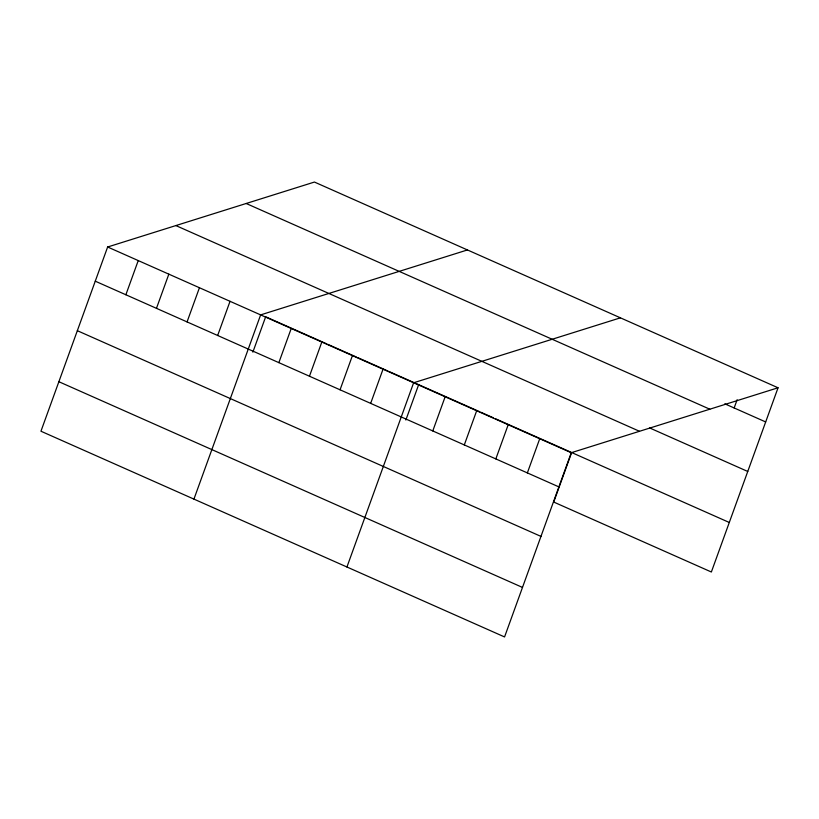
<?xml version="1.0" encoding="UTF-8"?>
<svg xmlns="http://www.w3.org/2000/svg" width="819" height="819" viewBox="0 0 819 819"><rect width="100%" height="100%" fill="white"/><g stroke="black" fill="none" stroke-linecap="round" stroke-linejoin="round"><path stroke-width="1.23" d="M778.05 387.776L314.435 182.053L107.637 247L40.95 431.224L504.565 636.947L571.252 452.723L778.05 387.776L711.363 572L553.736 502.057L571.652 452.538M125.87 294.758L138.237 260.585M156.46 308.333L168.837 274.16M187.06 321.908L199.437 287.735M217.659 335.483L230.037 301.31M193.939 499.109L260.637 314.885L467.424 249.949M252.866 352.139L265.673 316.769L326.863 343.919M278.859 362.643L291.226 328.47M309.459 376.218L321.826 342.045M340.059 389.793L352.426 355.62M370.659 403.378L383.026 369.195M346.939 567.004L413.626 382.77L620.423 317.833M405.855 420.024L418.663 384.654M432.78 430.937L445.147 396.765M464.301 444.932L476.678 410.749M495.833 458.916L508.2 424.744M527.354 472.901L539.731 438.728M734.152 407.954L737.141 399.713M724.815 403.818L765.683 421.949M246.191 203.491L709.807 409.203M649.672 427.948L747.757 471.468M175.88 225.573L639.496 431.285M327.999 344.42L356.337 356.992M357.463 357.493L388.063 371.079M389.199 371.58L479.862 411.803M480.999 412.305L493.458 417.844M495.73 418.847L729.289 522.481M107.637 247L571.252 452.723M95.27 281.183L558.886 486.895M77.344 330.692L540.96 536.404M58.876 381.715L522.491 587.428"/></g></svg>
